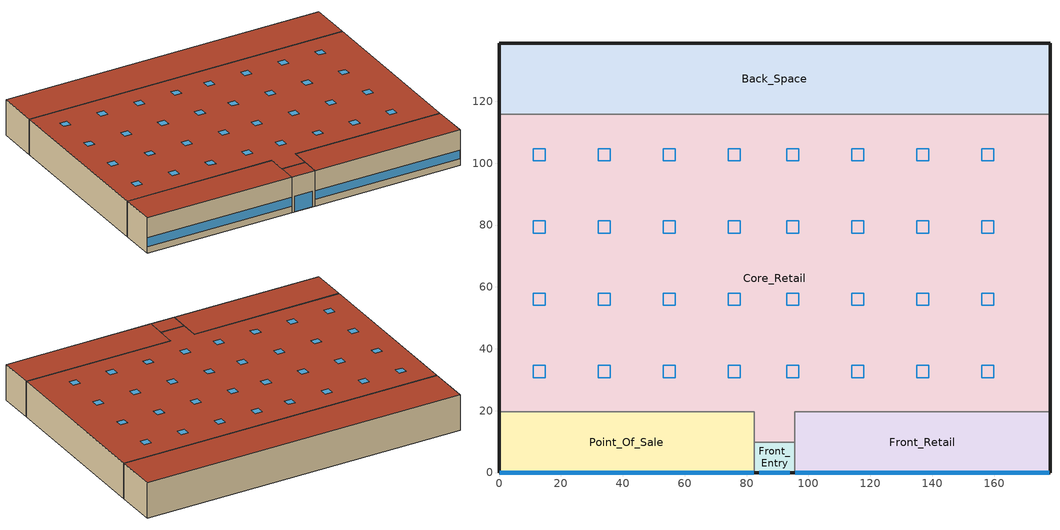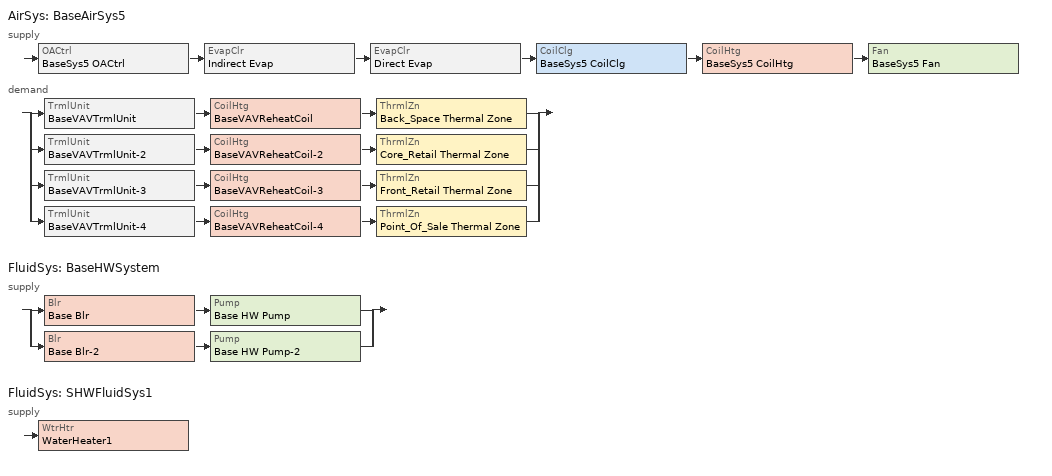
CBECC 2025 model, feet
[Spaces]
Back_Space
 floor ground (Base_CZ12-SlabOnOrBelowGradeF073): 178.05,138.68 178.05,115.72 0,115.72 0,138.68 z0
 wall outside (Base_CZ12-NonresMetalFrameWallU062): 178.05,115.72 178.05,138.68 0,138.68 0,115.72 z0:20
 wall to Core_Retail (NACM_Interior Wall): 0,115.72 178.05,115.72 z0:20
 roof outside (Base_CZ12-FlatNonresWoodFramingAndOtherRoofU039): 178.05,115.72 178.05,138.68 0,138.68 0,115.72 z20
Core_Retail
 floor ground (Base_CZ12-SlabOnOrBelowGradeF073): 178.05,115.72 178.05,19.68 95.59,19.68 95.59,9.84 82.46,9.84 82.46,19.68 0,19.68 0,115.72 z0
 wall outside (Base_CZ12-NonresMetalFrameWallU062): 178.05,19.68 178.05,115.72 / 0,115.72 0,19.68 z0:20
 wall to Front_Retail (NACM_Interior Wall): 95.59,9.84 95.59,19.68 178.05,19.68 z0:20
 wall to Point_Of_Sale (NACM_Interior Wall): 0,19.68 82.46,19.68 82.46,9.84 z0:20
 wall to Front_Entry (Base_CZ12-NonresMetalFrameWallU062): 82.46,9.84 95.59,9.84 z0:20
 roof outside (Base_CZ12-FlatNonresWoodFramingAndOtherRoofU039): 95.59,9.84 95.59,19.68 178.05,19.68 178.05,115.72 0,115.72 0,19.68 82.46,19.68 82.46,9.84 z20
 skylight (Base_AllCZ_Skylt-Gl-CurbMntU58): 15,30.68 15,34.69 11,34.69 11,30.68 z20; 36,30.68 36,34.69 32,34.69 32,30.68 z20; 57,30.68 57,34.69 53,34.69 53,30.68 z20; 78.03,30.68 78.03,34.69 74.03,34.69 74.03,30.68 z20; 96.93,30.68 96.93,34.69 92.93,34.69 92.93,30.68 z20; 15,54.02 15,58.02 11,58.02 11,54.02 z20; 36,54.02 36,58.02 32,58.02 32,54.02 z20; 57,54.02 57,58.02 53,58.02 53,54.02 z20; 78.03,54.02 78.03,58.02 74.03,58.02 74.03,54.02 z20; 96.93,54.02 96.93,58.02 92.93,58.02 92.93,54.02 z20; 15,77.35 15,81.35 11,81.35 11,77.35 z20; 36,77.35 36,81.35 32,81.35 32,77.35 z20; 57,77.35 57,81.35 53,81.35 53,77.35 z20; 78.03,77.35 78.03,81.35 74.03,81.35 74.03,77.35 z20; 96.93,77.35 96.93,81.35 92.93,81.35 92.93,77.35 z20; 15,100.72 15,104.72 11,104.72 11,100.72 z20; 36,100.72 36,104.72 32,104.72 32,100.72 z20; 57,100.72 57,104.72 53,104.72 53,100.72 z20; 78.03,100.72 78.03,104.72 74.03,104.72 74.03,100.72 z20; 96.93,100.72 96.93,104.72 92.93,104.72 92.93,100.72 z20; 117.93,77.35 117.93,81.35 113.93,81.35 113.93,77.35 z20; 159.93,100.72 159.93,104.72 155.93,104.72 155.93,100.72 z20; 159.93,54.02 159.93,58.02 155.93,58.02 155.93,54.02 z20; 159.93,30.68 159.93,34.69 155.93,34.69 155.93,30.68 z20; 117.93,100.72 117.93,104.72 113.93,104.72 113.93,100.72 z20; 117.93,54.02 117.93,58.02 113.93,58.02 113.93,54.02 z20; 117.93,30.68 117.93,34.69 113.93,34.69 113.93,30.68 z20; 138.93,77.35 138.93,81.35 134.93,81.35 134.93,77.35 z20; 138.93,100.72 138.93,104.72 134.93,104.72 134.93,100.72 z20; 138.93,54.02 138.93,58.02 134.93,58.02 134.93,54.02 z20; 138.93,30.68 138.93,34.69 134.93,34.69 134.93,30.68 z20; 159.93,77.35 159.93,81.35 155.93,81.35 155.93,77.35 z20
Front_Retail
 floor ground (Base_CZ12-SlabOnOrBelowGradeF073): 178.05,19.68 178.05,0 95.59,0 95.59,19.68 z0
 wall outside (Base_CZ12-NonresMetalFrameWallU062): 95.59,0 178.05,0 178.05,19.68 z0:20
 wall to Front_Entry (Base_CZ12-NonresMetalFrameWallU062): 95.59,9.84 95.59,0 z0:20
 window (Base_AllCZ_FixedWindowU36): 95.75,0 177.89,0 z3.74:8.73
 roof outside (Base_CZ12-FlatNonresWoodFramingAndOtherRoofU039): 178.05,0 178.05,19.68 95.59,19.68 95.59,0 z20
Point_Of_Sale
 floor ground (Base_CZ12-SlabOnOrBelowGradeF073): 82.46,19.68 82.46,0 0,0 0,19.68 z0
 wall outside (Base_CZ12-NonresMetalFrameWallU062): 0,19.68 0,0 82.46,0 z0:20
 wall to Front_Entry (Base_CZ12-NonresMetalFrameWallU062): 82.46,0 82.46,9.84 z0:20
 window (Base_AllCZ_FixedWindowU36): 0.16,0 82.3,0 z3.74:8.73
 roof outside (Base_CZ12-FlatNonresWoodFramingAndOtherRoofU039): 82.46,0 82.46,19.68 0,19.68 0,0 z20
Front_Entry
 floor ground (Base_CZ12-SlabOnOrBelowGradeF073): 95.59,9.84 95.59,0 82.46,0 82.46,9.84 z0
 wall outside (Base_CZ12-NonresMetalFrameWallU062): 82.46,0 95.59,0 z0:20
 window (Base_AllCZ_FixedWindowU36): 84.1,0 93.95,0 z0.16:8.73
 roof outside (Base_CZ12-FlatNonresWoodFramingAndOtherRoofUnconditioned): 95.59,0 95.59,9.84 82.46,9.84 82.46,0 z20
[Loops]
AirSys 'BaseAirSys5'
 supply: OACtrl 'BaseSys5 OACtrl' > EvapClr 'Indirect Evap' > EvapClr 'Direct Evap' > CoilClg 'BaseSys5 CoilClg' > CoilHtg 'BaseSys5 CoilHtg' > Fan 'BaseSys5 Fan'
 demand: split
  | TrmlUnit 'BaseVAVTrmlUnit' > CoilHtg 'BaseVAVReheatCoil' > ThrmlZn 'Back_Space Thermal Zone'
  | TrmlUnit 'BaseVAVTrmlUnit-2' > CoilHtg 'BaseVAVReheatCoil-2' > ThrmlZn 'Core_Retail Thermal Zone'
  | TrmlUnit 'BaseVAVTrmlUnit-3' > CoilHtg 'BaseVAVReheatCoil-3' > ThrmlZn 'Front_Retail Thermal Zone'
  | TrmlUnit 'BaseVAVTrmlUnit-4' > CoilHtg 'BaseVAVReheatCoil-4' > ThrmlZn 'Point_Of_Sale Thermal Zone'
FluidSys 'BaseHWSystem'
 supply: split
  | Blr 'Base Blr' > Pump 'Base HW Pump'
  | Blr 'Base Blr-2' > Pump 'Base HW Pump-2'
FluidSys 'SHWFluidSys1'
 supply: WtrHtr 'WaterHeater1'
[Proj]
RetlMed-PVAV-IndirDirEvap: ZipCode=95814; AirBarrier=Air barrier - not verified
[Bldg]
Retail Standalone: TotStoryCnt=1; AboveGrdStoryCnt=1
[ConsAssm]
Name | CompatibleSurfType | MatRef[1] | MatRef[2] | MatRef[3] | MatRef[4] | SlabType | CRRCInitialRefl | CRRCAgedRefl | CRRCInitialEmit | CRRCAgedEmit | CRRCProdID
Base_CZ12-NonresMetalFrameWallU062 | ExteriorWall | Stucco - 7/8 in. | Compliance Insulation R13.99 | Air - Metal Wall Framing - 16 or 24 in. OC | Gypsum Board - 1/2 in.
Base_CZ12-SlabOnOrBelowGradeF073 | UndergroundFloor | Concrete - 140 lb/ft3 - 6 in. |  |  |  | UnheatedSlabOnGrade
Base_CZ12-FlatNonresWoodFramingAndOtherRoofU039 | Roof | Metal Standing Seam - 1/16 in. | Compliance Insulation R24.86 |  |  |  | 0.63 | 0.63 | 0.85 | 0.85 | XXXX-XXXX
Base_CZ12-FlatNonresWoodFramingAndOtherRoofUnconditioned | Roof | Metal Standing Seam - 1/16 in. |  |  |  |  | 0.63 | 0.63 | 0.85 | 0.85 | XXXX-XXXX
NACM_Interior Wall | InteriorWall | NACM_Gypsum Board 5/8in | NACM_Gypsum Board 5/8in
[Mat]
Name | CodeCat | CodeItem
Stucco - 7/8 in. | Plastering Materials | Stucco - 7/8 in.
Compliance Insulation R13.99 | Insulation Board | Compliance Insulation R13.99
Air - Metal Wall Framing - 16 or 24 in. OC | Air | Air - Metal Wall Framing - 16 or 24 in. OC
Gypsum Board - 1/2 in. | Bldg Board and Siding | Gypsum Board - 1/2 in.
Concrete - 140 lb/ft3 - 6 in. | Concrete | Concrete - 140 lb/ft3 - 6 in.
Metal Standing Seam - 1/16 in. | Roofing | Metal Standing Seam - 1/16 in.
Compliance Insulation R24.86 | Insulation Board | Compliance Insulation R24.86
NACM_Gypsum Board 5/8in | Bldg Board and Siding | Gypsum Board - 5/8 in.
[FenCons] FenProdType=FixedWindow; AssmContext=Manufactured; CertificationMthd=NFRCRated; SHGC=0.25
Name | FenType | SkyltGlz | SkyltCurb | UFactor | VT | GlzTint
Base_AllCZ_Skylt-Gl-CurbMntU58 | Skylight | Glass | CurbMounted | 0.58 | 0.49
Base_AllCZ_FixedWindowU36 | VerticalFenestration |  |  | 0.36 | 0.42 | TintedGlazing
[Story]
Building Story 1
[Spc] Story=Building Story 1; SHWFluidSegRef=SHWSupply1
Name | ThrmlZnRef | Vol | SpcFuncDefaultsRef | PriSide100PctControlled | Skylit100PctControlled | CondgType | SecSide100PctControlled
Back_Space | Back_Space Thermal Zone | 81782 | Retail Back_Space | 0
Core_Retail | Core_Retail Thermal Zone | 344549 | Retail Sales |  | 1
Front_Entry | Front_Entry Thermal Zone | 2583.34 | Retail, Main Entry | 1 |  | Unconditioned | 1
Front_Retail | Front_Retail Thermal Zone | 32466.1 | Retail Sales | 1 |  |  | 1
Point_Of_Sale | Point_Of_Sale Thermal Zone | 32466.1 | Retail Sales | 1 |  |  | 1
[ThrmlZn]
Name | PriAirCondgSysRef[1] | ClgTstatSchRef | HtgTstatSchRef | VentCtrlMthd | Type
Back_Space Thermal Zone | BaseAirSys5 | AssemblyCooling | AssemblyHeating
Core_Retail Thermal Zone | BaseAirSys5 | RetailHeating | RetailHeating | CO2Sensors
Front_Entry Thermal Zone |  |  |  |  | Unconditioned
Front_Retail Thermal Zone; Point_Of_Sale Thermal Zone | BaseAirSys5 | RetailCooling | RetailHeating | CO2Sensors
[AirSys]
BaseAirSys5: Type=PVAV; CtrlSysType=DDCToZone; ReheatCtrlMthd=DualMaximum; OptStart=1; ClgCtrl=WarmestReset; ClRstSupHi=60; ClRstSupLow=55
[AirSeg] Sys=BaseAirSys5
Name | Type
BaseSys5 SupAirSeg | Supply
BaseSys5 RetAirSeg | Return
[EvapClr] Sys=BaseAirSys5
Name | Type | Eff | PumpPwr | SecFanFlowCap | SecFanTotEff | SecFanTotStaticPress | SecAirSrc
Indirect Evap | Indirect | 0.75 | 400 | 35000 | 0.55 | 1 | Return
Direct Evap | Direct | 0.8 | 200
[CoilClg]
BaseSys5 CoilClg: Sys=BaseAirSys5; Type=DirectExpansion; FuelSrc=Electric; DXEER=9.5; CndsrType=Air
[CoilHtg] Sys=BaseAirSys5; Type=HotWater; FluidSegInRef=BaseHWPrimSupSeg; FluidSegOutRef=BaseHWPrimRetSeg
Name | CapTotGrossRtd
BaseSys5 CoilHtg
BaseVAVReheatCoil | 113969
BaseVAVReheatCoil-2 | 513326
BaseVAVReheatCoil-3 | 56278
BaseVAVReheatCoil-4 | 56266
[Fan]
BaseSys5 Fan: Sys=BaseAirSys5; CtrlMthd=VariableSpeedDrive; ModelingMthd=BrakeHorsePower; MtrBHP=38.318; MtrHP=40; MtrEff=0.941
[TrmlUnit] Sys=BaseAirSys5; Type=VAVReheatBox; PriAirSegRef=BaseSys5 SupAirSeg
Name | ZnServedRef | PriAirFlowMax | HtgAirFlowMax | PriAirFlowMin
BaseVAVTrmlUnit | Back_Space Thermal Zone | 4029 | 2015
BaseVAVTrmlUnit-2 | Core_Retail Thermal Zone | 28335 | 14168 | 8528
BaseVAVTrmlUnit-3 | Front_Retail Thermal Zone | 2667 | 1334 | 804
BaseVAVTrmlUnit-4 | Point_Of_Sale Thermal Zone | 2657 | 1329 | 804
[OACtrl]
BaseSys5 OACtrl: Sys=BaseAirSys5; EconoCtrlMthd=DifferentialDryBulb; EconoIntegration=Integrated; AirSegSupRef=BaseSys5 SupAirSeg; AirSegRetRef=BaseSys5 RetAirSeg
[FluidSys]
Name | Type
BaseHWSystem | HotWater
SHWFluidSys1 | ServiceHotWater
[FluidSeg]
Name | Sys | Type | Src
BaseHWPrimSupSeg | BaseHWSystem | PrimarySupply
BaseHWPrimRetSeg | BaseHWSystem | PrimaryReturn
SHWSupply1 | SHWFluidSys1 | PrimarySupply
SHWMakeup1 | SHWFluidSys1 | MakeupFluid | MunicipalWater
[Blr] Sys=BaseHWSystem; Type=HotWater; FuelSrc=Gas; DraftType=MechanicalNoncondensing; FluidSegInRef=BaseHWPrimRetSeg; FluidSegOutRef=BaseHWPrimSupSeg; CapRtd=291452; AFUE=0.82; ThrmlEff=0.8225
Base Blr; Base Blr-2
[Pump] Sys=BaseHWSystem; OperCtrl=OnDemand; FlowCap=14.6; TotHd=60; MtrEff=0.89; ImpellerEff=0.7; MtrHP=0.5
Name | SpdCtrl
Base HW Pump
Base HW Pump-2 | ConstantSpeed
[WtrHtr]
WaterHeater1: Sys=SHWFluidSys1; FluidSegOutRef=SHWSupply1; FluidSegMakeupRef=SHWMakeup1; StorCap=177; ThrmlEff=0.8; CapRtd=83287
[SpcFuncDefaults] ProcGasSchRef=RetailGasEquipment; HotWtrHtgSchRef=RetailHotWater
Name | SpcFunc | OccSchRef | IntLtgRegSchRef | RecptSchRef | CommRfrgEqpSchRef | InfSchRef[1] | RecptPwrDens
Retail Sales | Retail Sales Area (Retail Merchandise Sales) | RetailOccupancy | RetailLights | RetailReceptacle | RetailRefrigeration | RetailInfiltration
Retail Back_Space | Storage, Commercial/Industrial (Warehouse) | AssemblyOccupancy | AssemblyLights | AssemblyReceptacle | AssemblyReceptacle | AssemblyInfiltration
Retail, Main Entry | Lobby, Main Entry | AssemblyOccupancy | AssemblyLights | AssemblyReceptacle | RetailRefrigeration | AssemblyInfiltration | 0
[SchDay]
Name | Type | Hr
OnDay | Fraction | ( 1, 1, 1, 1, 1, 1, 1, 1, 1, 1, 1, 1, 1, 1, 1, 1, 1, 1, 1, 1, 1, 1, 1, 1 )
OffDay | Fraction | ( 0, 0, 0, 0, 0, 0, 0, 0, 0, 0, 0, 0, 0, 0, 0, 0, 0, 0, 0, 0, 0, 0, 0, 0 )
RetailOccupancyWD | Fraction | ( 0, 0, 0, 0, 0, 0, 0, 0.1, 0.2, 0.5, 0.5, 0.7, 0.7, 0.7, 0.7, 0.8, 0.7, 0.5, 0.5, 0.3, 0.3, 0, 0, 0 )
RetailOccupancySat | Fraction | ( 0, 0, 0, 0, 0, 0, 0, 0.1, 0.2, 0.5, 0.6, 0.8, 0.8, 0.8, 0.8, 0.8, 0.8, 0.6, 0.2, 0.2, 0.2, 0.1, 0, 0 )
RetailOccupancySun | Fraction | ( 0, 0, 0, 0, 0, 0, 0, 0, 0, 0.1, 0.2, 0.2, 0.4, 0.4, 0.4, 0.4, 0.4, 0.2, 0.1, 0, 0, 0, 0, 0 )
RetailLightsWD | Fraction | ( 0.05, 0.05, 0.05, 0.05, 0.05, 0.05, 0.05, 0.2, 0.5, 0.85, 0.85, 0.85, 0.85, 0.85, 0.85, 0.85, 0.85, 0.85, 0.55, 0.55, 0.5, 0.2, 0.05, 0.05 )
RetailLightsSat | Fraction | ( 0.05, 0.05, 0.05, 0.05, 0.05, 0.05, 0.05, 0.1, 0.3, 0.55, 0.85, 0.85, 0.85, 0.85, 0.85, 0.85, 0.85, 0.85, 0.5, 0.3, 0.3, 0.1, 0.05, 0.05 )
RetailLightsSun | Fraction | ( 0.05, 0.05, 0.05, 0.05, 0.05, 0.05, 0.05, 0.05, 0.1, 0.1, 0.4, 0.4, 0.55, 0.55, 0.55, 0.55, 0.55, 0.4, 0.2, 0.05, 0.05, 0.05, 0.05, 0.05 )
RetailReceptacleWD | Fraction | ( 0.05, 0.05, 0.05, 0.05, 0.05, 0.05, 0.05, 0.2, 0.5, 0.9, 0.9, 0.9, 0.9, 0.9, 0.9, 0.9, 0.9, 0.9, 0.6, 0.6, 0.5, 0.2, 0.05, 0.05 )
RetailReceptacleSat | Fraction | ( 0.05, 0.05, 0.05, 0.05, 0.05, 0.05, 0.05, 0.1, 0.3, 0.6, 0.9, 0.9, 0.9, 0.9, 0.9, 0.9, 0.9, 0.9, 0.5, 0.3, 0.3, 0.1, 0.05, 0.05 )
RetailReceptacleSun | Fraction | ( 0.05, 0.05, 0.05, 0.05, 0.05, 0.05, 0.05, 0.05, 0.1, 0.1, 0.4, 0.4, 0.6, 0.6, 0.6, 0.6, 0.6, 0.4, 0.2, 0.05, 0.05, 0.05, 0.05, 0.05 )
RetailInfiltrationWD | Fraction | ( 1, 1, 1, 1, 1, 1, 0.25, 0.25, 0.25, 0.25, 0.25, 0.25, 0.25, 0.25, 0.25, 0.25, 0.25, 0.25, 0.25, 0.25, 0.25, 1, 1, 1 )
RetailInfiltrationSat | Fraction | ( 1, 1, 1, 1, 1, 1, 0.25, 0.25, 0.25, 0.25, 0.25, 0.25, 0.25, 0.25, 0.25, 0.25, 0.25, 0.25, 0.25, 0.25, 0.25, 0.25, 1, 1 )
RetailInfiltrationSun | Fraction | ( 1, 1, 1, 1, 1, 1, 1, 1, 0.25, 0.25, 0.25, 0.25, 0.25, 0.25, 0.25, 0.25, 0.25, 1, 1, 1, 1, 1, 1, 1 )
RetailHotWaterWD | Fraction | ( 0.04, 0.05, 0.05, 0.04, 0.04, 0.04, 0.04, 0.15, 0.23, 0.32, 0.41, 0.57, 0.62, 0.61, 0.5, 0.45, 0.46, 0.47, 0.42, 0.34, 0.33, 0.23, 0.13, 0.08 )
RetailHotWaterSat | Fraction | ( 0.11, 0.1, 0.08, 0.06, 0.06, 0.06, 0.07, 0.2, 0.24, 0.27, 0.42, 0.54, 0.59, 0.6, 0.49, 0.48, 0.47, 0.46, 0.44, 0.36, 0.29, 0.22, 0.16, 0.13 )
RetailHotWaterSun | Fraction | ( 0.07, 0.07, 0.07, 0.06, 0.06, 0.06, 0.07, 0.1, 0.12, 0.14, 0.29, 0.31, 0.36, 0.36, 0.34, 0.35, 0.37, 0.34, 0.25, 0.27, 0.21, 0.16, 0.1, 0.06 )
RetailRefrigerationWD; RetailRefrigerationSat; RetailRefrigerationSun | Fraction | ( 0.9, 0.9, 0.9, 0.9, 0.9, 0.9, 0.9, 0.9, 0.9, 0.9, 0.9, 0.9, 0.9, 0.9, 0.9, 0.9, 0.9, 0.9, 0.9, 0.9, 0.9, 0.9, 0.9, 0.9 )
RetailGasEquipmentWD; RetailGasEquipmentSat; RetailGasEquipmentSun | Fraction | ( 0, 0, 0, 0, 0, 0, 0, 0.5, 0.5, 0.75, 0.9, 0.9, 0.9, 0.75, 0.75, 0.9, 0.9, 0.9, 0.75, 0.5, 0.5, 0, 0, 0 )
RetailHeatingWD | Temperature | ( 60, 60, 60, 60, 60, 60, 70, 70, 70, 70, 70, 70, 70, 70, 70, 70, 70, 70, 70, 70, 70, 60, 60, 60 )
RetailHeatingSat | Temperature | ( 60, 60, 60, 60, 60, 60, 70, 70, 70, 70, 70, 70, 70, 70, 70, 70, 70, 70, 70, 70, 70, 70, 60, 60 )
RetailHeatingSun | Temperature | ( 60, 60, 60, 60, 60, 60, 60, 60, 70, 70, 70, 70, 70, 70, 70, 70, 70, 60, 60, 60, 60, 60, 60, 60 )
RetailHeatingSummDD | Temperature | ( 60, 60, 60, 60, 60, 60, 60, 60, 60, 60, 60, 60, 60, 60, 60, 60, 60, 60, 60, 60, 60, 60, 60, 60 )
RetailCoolingWD | Temperature | ( 85, 85, 85, 85, 85, 85, 75, 75, 75, 75, 75, 75, 75, 75, 75, 75, 75, 75, 75, 75, 75, 85, 85, 85 )
RetailCoolingSat | Temperature | ( 85, 85, 85, 85, 85, 85, 75, 75, 75, 75, 75, 75, 75, 75, 75, 75, 75, 75, 75, 75, 75, 75, 85, 85 )
RetailCoolingSun | Temperature | ( 85, 85, 85, 85, 85, 85, 85, 85, 75, 75, 75, 75, 75, 75, 75, 75, 75, 85, 85, 85, 85, 85, 85, 85 )
RetailCoolingWinDD | Temperature | ( 85, 85, 85, 85, 85, 85, 85, 85, 85, 85, 85, 85, 85, 85, 85, 85, 85, 85, 85, 85, 85, 85, 85, 85 )
AssemblyOccupancyWD | Fraction | ( 0, 0, 0, 0, 0, 0, 0, 0, 0.2, 0.2, 0.2, 0.8, 0.8, 0.8, 0.8, 0.8, 0.8, 0.8, 0.2, 0.2, 0.2, 0.2, 0.1, 0 )
AssemblyOccupancySat | Fraction | ( 0, 0, 0, 0, 0, 0, 0, 0, 0.2, 0.2, 0.2, 0.6, 0.6, 0.6, 0.6, 0.6, 0.6, 0.6, 0.6, 0.6, 0.6, 0.8, 0.1, 0 )
AssemblyOccupancySun | Fraction | ( 0, 0, 0, 0, 0, 0, 0, 0, 0.1, 0.1, 0.1, 0.1, 0.1, 0.7, 0.7, 0.7, 0.7, 0.7, 0.7, 0.7, 0.7, 0.7, 0.2, 0 )
AssemblyLightsWD | Fraction | ( 0.05, 0.05, 0.05, 0.05, 0.05, 0.05, 0.35, 0.35, 0.35, 0.65, 0.65, 0.65, 0.65, 0.65, 0.65, 0.65, 0.65, 0.65, 0.65, 0.65, 0.65, 0.65, 0.25, 0.05 )
AssemblyLightsSat | Fraction | ( 0.05, 0.05, 0.05, 0.05, 0.05, 0.05, 0.05, 0.3, 0.3, 0.4, 0.4, 0.4, 0.4, 0.4, 0.4, 0.4, 0.4, 0.4, 0.4, 0.4, 0.4, 0.4, 0.4, 0.05 )
AssemblyLightsSun | Fraction | ( 0.05, 0.05, 0.05, 0.05, 0.05, 0.05, 0.05, 0.3, 0.3, 0.3, 0.3, 0.3, 0.55, 0.55, 0.55, 0.55, 0.55, 0.55, 0.55, 0.55, 0.55, 0.55, 0.05, 0.05 )
AssemblyReceptacleWD | Fraction | ( 0.05, 0.05, 0.05, 0.05, 0.05, 0.05, 0.4, 0.4, 0.4, 0.75, 0.75, 0.75, 0.75, 0.75, 0.75, 0.75, 0.75, 0.75, 0.75, 0.75, 0.75, 0.75, 0.25, 0.05 )
AssemblyReceptacleSat | Fraction | ( 0.05, 0.05, 0.05, 0.05, 0.05, 0.05, 0.05, 0.3, 0.3, 0.5, 0.5, 0.5, 0.5, 0.5, 0.5, 0.5, 0.5, 0.5, 0.5, 0.5, 0.5, 0.5, 0.5, 0.05 )
AssemblyReceptacleSun | Fraction | ( 0.05, 0.05, 0.05, 0.05, 0.05, 0.05, 0.05, 0.3, 0.3, 0.3, 0.3, 0.3, 0.65, 0.65, 0.65, 0.65, 0.65, 0.65, 0.65, 0.65, 0.65, 0.65, 0.05, 0.05 )
AssemblyInfiltrationWD | Fraction | ( 1, 1, 1, 1, 1, 0.25, 0.25, 0.25, 0.25, 0.25, 0.25, 0.25, 0.25, 0.25, 0.25, 0.25, 0.25, 0.25, 0.25, 0.25, 0.25, 0.25, 0.25, 1 )
AssemblyInfiltrationSat; AssemblyInfiltrationSun | Fraction | ( 1, 1, 1, 1, 1, 1, 0.25, 0.25, 0.25, 0.25, 0.25, 0.25, 0.25, 0.25, 0.25, 0.25, 0.25, 0.25, 0.25, 0.25, 0.25, 0.25, 0.25, 1 )
AssemblyHeatingWD | Temperature | ( 60, 60, 60, 60, 60, 70, 70, 70, 70, 70, 70, 70, 70, 70, 70, 70, 70, 70, 70, 70, 70, 70, 70, 60 )
AssemblyHeatingSat; AssemblyHeatingSun | Temperature | ( 60, 60, 60, 60, 60, 60, 70, 70, 70, 70, 70, 70, 70, 70, 70, 70, 70, 70, 70, 70, 70, 70, 70, 60 )
AssemblyCoolingWD | Temperature | ( 85, 85, 85, 85, 85, 75, 75, 75, 75, 75, 75, 75, 75, 75, 75, 75, 75, 75, 75, 75, 75, 75, 75, 85 )
AssemblyCoolingSat; AssemblyCoolingSun | Temperature | ( 85, 85, 85, 85, 85, 85, 75, 75, 75, 75, 75, 75, 75, 75, 75, 75, 75, 75, 75, 75, 75, 75, 75, 85 )
[Sch]
Name | Type | SchWeekRef[1]
RetailOccupancy | Fraction | RetailOccupancyWk
RetailLights | Fraction | RetailLightsWk
RetailReceptacle | Fraction | RetailReceptacleWk
RetailInfiltration | Fraction | RetailInfiltrationWk
RetailHotWater | Fraction | RetailHotWaterWk
RetailRefrigeration | Fraction | RetailRefrigerationWk
RetailGasEquipment | Fraction | RetailGasEquipmentWk
RetailHeating | Temperature | RetailHeatingWk
RetailCooling | Temperature | RetailCoolingWk
AssemblyOccupancy | Fraction | AssemblyOccupancyWk
AssemblyLights | Fraction | AssemblyLightsWk
AssemblyReceptacle | Fraction | AssemblyReceptacleWk
AssemblyInfiltration | Fraction | AssemblyInfiltrationWk
AssemblyHeating | Temperature | AssemblyHeatingWk
AssemblyCooling | Temperature | AssemblyCoolingWk
[SchWeek]
Name | Type | SchDaySunRef | SchDayMonRef | SchDayTueRef | SchDayWedRef | SchDayThuRef | SchDayFriRef | SchDaySatRef | SchDayHolRef | SchDayClgDDRef | SchDayHtgDDRef
RetailOccupancyWk | Fraction | RetailOccupancySun | RetailOccupancyWD | RetailOccupancyWD | RetailOccupancyWD | RetailOccupancyWD | RetailOccupancyWD | RetailOccupancySat | RetailOccupancySun | OnDay | OffDay
RetailLightsWk | Fraction | RetailLightsSun | RetailLightsWD | RetailLightsWD | RetailLightsWD | RetailLightsWD | RetailLightsWD | RetailLightsSat | RetailLightsSun | OnDay | OffDay
RetailReceptacleWk | Fraction | RetailReceptacleSun | RetailReceptacleWD | RetailReceptacleWD | RetailReceptacleWD | RetailReceptacleWD | RetailReceptacleWD | RetailReceptacleSat | RetailReceptacleSun | OnDay | OffDay
RetailInfiltrationWk | Fraction | RetailInfiltrationSun | RetailInfiltrationWD | RetailInfiltrationWD | RetailInfiltrationWD | RetailInfiltrationWD | RetailInfiltrationWD | RetailInfiltrationSat | RetailInfiltrationSun | RetailInfiltrationWD | RetailInfiltrationSat
RetailHotWaterWk | Fraction | RetailHotWaterSun | RetailHotWaterWD | RetailHotWaterWD | RetailHotWaterWD | RetailHotWaterWD | RetailHotWaterWD | RetailHotWaterSat | RetailHotWaterSun | RetailHotWaterWD | RetailHotWaterSat
RetailRefrigerationWk | Fraction | RetailRefrigerationSun | RetailRefrigerationWD | RetailRefrigerationWD | RetailRefrigerationWD | RetailRefrigerationWD | RetailRefrigerationWD | RetailRefrigerationSat | RetailRefrigerationSun | OnDay | OffDay
RetailGasEquipmentWk | Fraction | RetailGasEquipmentSun | RetailGasEquipmentWD | RetailGasEquipmentWD | RetailGasEquipmentWD | RetailGasEquipmentWD | RetailGasEquipmentWD | RetailGasEquipmentSat | RetailGasEquipmentSun | OnDay | OffDay
RetailHeatingWk | Temperature | RetailHeatingSun | RetailHeatingWD | RetailHeatingWD | RetailHeatingWD | RetailHeatingWD | RetailHeatingWD | RetailHeatingSat | RetailHeatingSun | RetailHeatingSummDD | RetailHeatingWD
RetailCoolingWk | Temperature | RetailCoolingSun | RetailCoolingWD | RetailCoolingWD | RetailCoolingWD | RetailCoolingWD | RetailCoolingWD | RetailCoolingSat | RetailCoolingSun | RetailCoolingWD | RetailCoolingWinDD
AssemblyOccupancyWk | Fraction | AssemblyOccupancySun | AssemblyOccupancyWD | AssemblyOccupancyWD | AssemblyOccupancyWD | AssemblyOccupancyWD | AssemblyOccupancyWD | AssemblyOccupancySat | AssemblyOccupancySun | OnDay | OffDay
AssemblyLightsWk | Fraction | AssemblyLightsSun | AssemblyLightsWD | AssemblyLightsWD | AssemblyLightsWD | AssemblyLightsWD | AssemblyLightsWD | AssemblyLightsSat | AssemblyLightsSun | OnDay | OffDay
AssemblyReceptacleWk | Fraction | AssemblyReceptacleSun | AssemblyReceptacleWD | AssemblyReceptacleWD | AssemblyReceptacleWD | AssemblyReceptacleWD | AssemblyReceptacleWD | AssemblyReceptacleSat | AssemblyReceptacleSun | OnDay | OffDay
AssemblyInfiltrationWk | Fraction | AssemblyInfiltrationSun | AssemblyInfiltrationWD | AssemblyInfiltrationWD | AssemblyInfiltrationWD | AssemblyInfiltrationWD | AssemblyInfiltrationWD | AssemblyInfiltrationSat | AssemblyInfiltrationSun | AssemblyInfiltrationWD | AssemblyInfiltrationWD
AssemblyHeatingWk | Temperature | AssemblyHeatingSun | AssemblyHeatingWD | AssemblyHeatingWD | AssemblyHeatingWD | AssemblyHeatingWD | AssemblyHeatingWD | AssemblyHeatingSat | AssemblyHeatingSun | AssemblyHeatingWD | AssemblyHeatingWD
AssemblyCoolingWk | Temperature | AssemblyCoolingSun | AssemblyCoolingWD | AssemblyCoolingWD | AssemblyCoolingWD | AssemblyCoolingWD | AssemblyCoolingWD | AssemblyCoolingSat | AssemblyCoolingSun | AssemblyCoolingWD | AssemblyCoolingWD
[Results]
End Use | Proposed Design Site Elec. (MWh/yr) | Proposed Site Gas (MBtu/yr) | Proposed LSC¹ ($/ft²-yr) | Standard Design Site Elec. (MWh/yr) | Standard Site Gas (MBtu/yr) | Standard LSC¹ ($/ft²-yr) | Compliance Margins LSC¹ ($/ft²-yr)
Space Heating | 0.0 | 299.5 | 7.11 | 21.0 | -- | 5.43 | -1.68
Space Cooling | 34.1 | -- | 6.55 | 34.7 | -- | 6.40 | -0.15
Indoor Fans | 14.0 | -- | 2.89 | 17.4 | -- | 3.54 | 0.65
Heat Rejection | -- | -- | -- | -- | -- | -- | --
Pumps & Misc. | 0.9 | -- | 0.19 | -- | -- | -- | -0.19
Domestic Hot Water | -- | 133.7 | 2.91 | 27.8 | -- | 5.76 | 2.85
Indoor Lighting | 45.5 | -- | 9.72 | 50.3 | -- | 10.54 | 0.82
Total Compliance | 94.5 | 433.2 | 29.37 | 31.8 | 0.0 | 12.95 | -16.42
Receptacle | 77.7 | -- | 15.15 | 77.7 | -- | 15.15 | --
Process | -- | -- | -- | -- | -- | -- | --
Other Lighting | 0.1 | -- | 0.02 | 0.1 | -- | 0.03 | 0.01
Process Motors | -- | -- | -- | -- | -- | -- | --
Photovoltaics | -- | -- | -- | -119.9 | -- | -18.49 | -18.49
Battery Storage | -- | -- | -- | 0.5 | -- | -0.23 | -0.23
Project Total | 172.3 | 433.2 | 44.54 | 109.6 | 0.0 | 28.13 | -16.41
Efficiency Compliance | 94.5 | 433.2 | 29.37 | 151.2 | 0.0 | 31.67 | 2.30
FAIL
